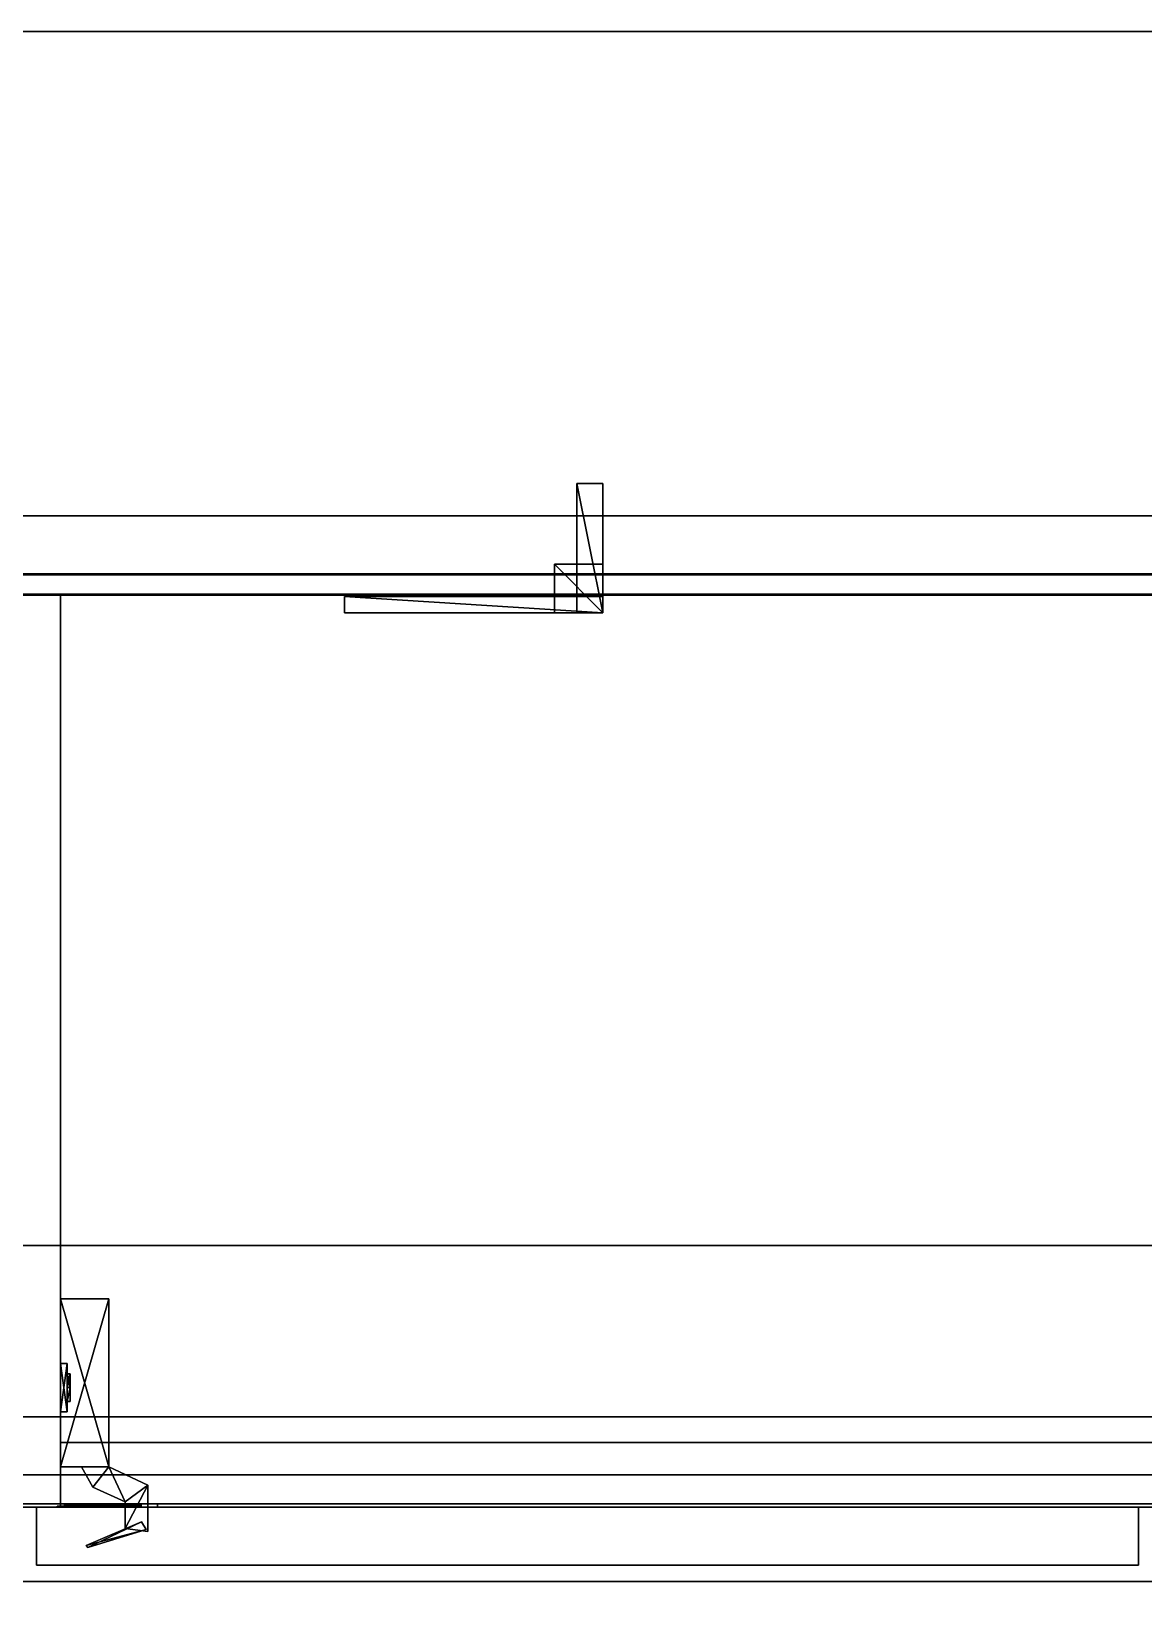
# Model space of a CAD drawing. Extents: x 0 to 5234, y -4951 to 0.
# Drawn here: x 878 to 1222.5, y -488.1 to 0 of the extents above; entities that cross this region are included whole.
import ezdxf

# ---------------------------------------------------------------- set-up
doc = ezdxf.new("R2010")
doc.units = 0
for name, color, linetype in [('LAYER0', 7, 'CONTINUOUS'), ('LAYER100', 7, 'CONTINUOUS'), ('LAYER101', 7, 'CONTINUOUS'), ('LAYER103', 253, 'CONTINUOUS'), ('LAYER104', 253, 'CONTINUOUS'), ('LAYER105', 253, 'CONTINUOUS'), ('LAYER39', 7, 'CONTINUOUS'), ('LAYER41', 7, 'CONTINUOUS'), ('LAYER44', 7, 'CONTINUOUS'), ('LAYER45', 7, 'CONTINUOUS'), ('LAYER65', 2, 'CONTINUOUS'), ('LAYER66', 7, 'CONTINUOUS'), ('LAYER67', 253, 'CONTINUOUS'), ('LAYER68', 253, 'CONTINUOUS'), ('LAYER69', 253, 'CONTINUOUS'), ('LAYER70', 253, 'CONTINUOUS'), ('LAYER71', 253, 'CONTINUOUS'), ('LAYER72', 253, 'CONTINUOUS'), ('LAYER73', 7, 'CONTINUOUS'), ('LAYER84', 28, 'CONTINUOUS'), ('LAYER85', 253, 'CONTINUOUS'), ('LAYER86', 28, 'CONTINUOUS'), ('LAYER87', 253, 'CONTINUOUS'), ('LAYER88', 253, 'CONTINUOUS'), ('LAYER99', 7, 'CONTINUOUS')]:
    doc.layers.add(name, color=color, linetype=linetype)

msp = doc.modelspace()

# ---------------------------------------------------------------- linework, layer by layer
at = {"layer": 'LAYER0', "invisible_edges": 1}
for points in [[(5234, 0), (0, -4951), (0, 0), (5234, 0)], [(0, 0, 5), (5234, 0), (0, 0), (0, 0, 5)], [(5234, 0), (0, 0, 5), (5234, 0, 5), (5234, 0)], [(5234, -4951, 5), (0, 0, 5), (0, -4951, 5), (5234, -4951, 5)], [(0, 0, 5), (5234, -4951, 5), (5234, 0, 5), (0, 0, 5)], [(0, -4951), (5234, 0), (5234, -4951), (0, -4951)]]:
    msp.add_3dface(points, dxfattribs=at)
at = {"layer": 'LAYER100', "invisible_edges": 1}
for points in [[(1916, -168.2998, 844.5), (194, -174.2998, 844.5), (1916, -174.2998, 844.5), (1916, -168.2998, 844.5)], [(194, -174.2998, 844.5), (1916, -168.2998, 844.5), (194, -168.2998, 844.5), (194, -174.2998, 844.5)], [(194, -168.2998, 110), (1916, -174.2998, 110), (194, -174.2998, 110), (194, -168.2998, 110)], [(1916, -174.2998, 110), (194, -168.2998, 110), (1916, -168.2998, 110), (1916, -174.2998, 110)], [(1916, -168.2998, 844.5), (194, -168.2998, 110), (194, -168.2998, 844.5), (1916, -168.2998, 844.5)], [(194, -168.2998, 110), (1916, -168.2998, 844.5), (1916, -168.2998, 110), (194, -168.2998, 110)], [(1916, -174.2998, 110), (194, -174.2998, 844.5), (194, -174.2998, 110), (1916, -174.2998, 110)], [(194, -174.2998, 844.5), (1916, -174.2998, 110), (1916, -174.2998, 844.5), (194, -174.2998, 844.5)]]:
    msp.add_3dface(points, dxfattribs=at)
at = {"layer": 'LAYER101', "invisible_edges": 1}
for points in [[(1912, -150, 845), (198, -150, 725), (198, -150, 845), (1912, -150, 845)], [(198, -150, 725), (1912, -150, 845), (1912, -150, 725), (198, -150, 725)], [(1912, -168, 725), (198, -150, 725), (1912, -150, 725), (1912, -168, 725)], [(198, -150, 725), (1912, -168, 725), (198, -168, 725), (198, -150, 725)], [(198, -168, 845), (1912, -150, 845), (198, -150, 845), (198, -168, 845)], [(1912, -150, 845), (198, -168, 845), (1912, -168, 845), (1912, -150, 845)], [(1912, -168, 725), (198, -168, 845), (198, -168, 725), (1912, -168, 725)], [(198, -168, 845), (1912, -168, 725), (1912, -168, 845), (198, -168, 845)]]:
    msp.add_3dface(points, dxfattribs=at)
at = {"layer": 'LAYER103', "invisible_edges": 1}
for points in [[(2850, -150, 845), (150, -480, 845), (150, -150, 845), (2850, -150, 845)], [(150, -480, 845), (2850, -150, 845), (2850, -480, 845), (150, -480, 845)], [(150, -150, 863), (2850, -150, 845), (150, -150, 845), (150, -150, 863)], [(2850, -150, 845), (150, -150, 863), (2850, -150, 863), (2850, -150, 845)], [(2850, -480, 863), (150, -150, 863), (150, -480, 863), (2850, -480, 863)], [(150, -150, 863), (2850, -480, 863), (2850, -150, 863), (150, -150, 863)], [(2850, -480, 863), (150, -480, 845), (2850, -480, 845), (2850, -480, 863)], [(150, -480, 845), (2850, -480, 863), (150, -480, 863), (150, -480, 845)]]:
    msp.add_3dface(points, dxfattribs=at)
at = {"layer": 'LAYER104', "invisible_edges": 1}
for points in [[(150, -150, 863), (2850, -150, 933), (2850, -150, 863), (150, -150, 863)], [(2850, -150, 933), (150, -150, 863), (150, -150, 933), (2850, -150, 933)], [(150, -168, 933), (2850, -150, 933), (150, -150, 933), (150, -168, 933)], [(2850, -150, 933), (150, -168, 933), (2850, -168, 933), (2850, -150, 933)], [(2850, -168, 863), (150, -150, 863), (2850, -150, 863), (2850, -168, 863)], [(150, -150, 863), (2850, -168, 863), (150, -168, 863), (150, -150, 863)], [(150, -168, 933), (2850, -168, 863), (2850, -168, 933), (150, -168, 933)], [(2850, -168, 863), (150, -168, 933), (150, -168, 863), (2850, -168, 863)]]:
    msp.add_3dface(points, dxfattribs=at)
at = {"layer": 'LAYER105', "invisible_edges": 1}
for points in [[(120, -429, 5), (1920, -429, 95), (1920, -429, 5), (120, -429, 5)], [(1920, -429, 95), (120, -429, 5), (120, -429, 95), (1920, -429, 95)], [(120, -447, 95), (1920, -429, 95), (120, -429, 95), (120, -447, 95)], [(1920, -429, 95), (120, -447, 95), (1920, -447, 95), (1920, -429, 95)], [(1920, -447, 5), (120, -429, 5), (1920, -429, 5), (1920, -447, 5)], [(120, -429, 5), (1920, -447, 5), (120, -447, 5), (120, -429, 5)], [(120, -447, 95), (1920, -447, 5), (1920, -447, 95), (120, -447, 95)], [(1920, -447, 5), (120, -447, 95), (120, -447, 5), (1920, -447, 5)]]:
    msp.add_3dface(points, dxfattribs=at)
at = {"layer": 'LAYER39'}
for points, invisible_edges in [([(2972, 0, 5), (150, -150, 5), (0, 0, 5), (2972, 0, 5)], 1), ([(2972, 0, 2408), (2279, 0, 1974), (0, 0, 2408), (2972, 0, 2408)], 3), ([(968, 0, 1974), (0, 0, 2408), (2279, 0, 1974), (968, 0, 1974)], 3), ([(968, 0, 1101), (0, 0, 2408), (968, 0, 1974), (968, 0, 1101)], 3), ([(968, 0, 1101), (0, 0, 5), (0, 0, 2408), (968, 0, 1101)], 5), ([(0, 0, 5), (968, 0, 1101), (2972, 0, 5), (0, 0, 5)], 3), ([(150, -150, 2408), (2972, 0, 2408), (0, 0, 2408), (150, -150, 2408)], 1), ([(150, -150, 5), (2972, 0, 5), (2822, -150, 5), (150, -150, 5)], 1), ([(2972, 0, 2408), (150, -150, 2408), (2822, -150, 2408), (2972, 0, 2408)], 1), ([(2279, 0, 1101), (2972, 0, 5), (968, 0, 1101), (2279, 0, 1101)], 3), ([(150, -150, 2408), (968, -150, 1974), (2822, -150, 2408), (150, -150, 2408)], 3), ([(150, -150, 2408), (968, -150, 1101), (968, -150, 1974), (150, -150, 2408)], 5), ([(968, -150, 1101), (150, -150, 5), (2279, -150, 1101), (968, -150, 1101)], 3), ([(150, -150, 5), (968, -150, 1101), (150, -150, 2408), (150, -150, 5)], 3), ([(2822, -150, 5), (2279, -150, 1101), (150, -150, 5), (2822, -150, 5)], 3), ([(2279, -150, 1974), (2822, -150, 2408), (968, -150, 1974), (2279, -150, 1974)], 3)]:
    msp.add_3dface(points, dxfattribs=dict(at, invisible_edges=invisible_edges))
at = {"layer": 'LAYER41', "invisible_edges": 1}
for points in [[(869.006, -174.6001, 114), (887.006, -457, 114), (869.006, -457, 114), (869.006, -174.6001, 114)], [(887.006, -457, 114), (869.006, -174.6001, 114), (887.006, -174.6001, 114), (887.006, -457, 114)], [(887.006, -174.6001, 826.5), (869.006, -457, 826.5), (887.006, -457, 826.5), (887.006, -174.6001, 826.5)], [(869.006, -457, 826.5), (887.006, -174.6001, 826.5), (869.006, -174.6001, 826.5), (869.006, -457, 826.5)], [(869.006, -174.6001, 114), (887.006, -174.6001, 826.5), (887.006, -174.6001, 114), (869.006, -174.6001, 114)], [(887.006, -174.6001, 826.5), (869.006, -174.6001, 114), (869.006, -174.6001, 826.5), (887.006, -174.6001, 826.5)], [(887.006, -174.6001, 826.5), (887.006, -457, 114), (887.006, -174.6001, 114), (887.006, -174.6001, 826.5)], [(887.006, -457, 114), (887.006, -174.6001, 826.5), (887.006, -457, 826.5), (887.006, -457, 114)], [(869.006, -457, 826.5), (887.006, -457, 114), (887.006, -457, 826.5), (869.006, -457, 826.5)], [(887.006, -457, 114), (869.006, -457, 826.5), (869.006, -457, 114), (887.006, -457, 114)]]:
    msp.add_3dface(points, dxfattribs=at)
at = {"layer": 'LAYER44', "invisible_edges": 1}
for points in [[(887.002, -174.6001, 363.667), (1558.012, -437, 363.667), (1558.012, -174.6001, 363.667), (887.002, -174.6001, 363.667)], [(1558.012, -437, 363.667), (887.002, -174.6001, 363.667), (887.002, -437, 363.667), (1558.012, -437, 363.667)], [(887.002, -174.6001, 363.667), (887.002, -437, 345.667), (887.002, -437, 363.667), (887.002, -174.6001, 363.667)], [(887.002, -437, 345.667), (887.002, -174.6001, 363.667), (887.002, -174.6001, 345.667), (887.002, -437, 345.667)], [(1558.012, -174.6001, 345.667), (887.002, -174.6001, 363.667), (1558.012, -174.6001, 363.667), (1558.012, -174.6001, 345.667)], [(887.002, -174.6001, 363.667), (1558.012, -174.6001, 345.667), (887.002, -174.6001, 345.667), (887.002, -174.6001, 363.667)], [(887.002, -437, 345.667), (1558.012, -174.6001, 345.667), (1558.012, -437, 345.667), (887.002, -437, 345.667)], [(1558.012, -174.6001, 345.667), (887.002, -437, 345.667), (887.002, -174.6001, 345.667), (1558.012, -174.6001, 345.667)], [(887.002, -437, 345.667), (1558.012, -437, 363.667), (887.002, -437, 363.667), (887.002, -437, 345.667)], [(1558.012, -437, 363.667), (887.002, -437, 345.667), (1558.012, -437, 345.667), (1558.012, -437, 363.667)]]:
    msp.add_3dface(points, dxfattribs=at)
at = {"layer": 'LAYER45', "invisible_edges": 1}
for points in [[(887.002, -174.6001, 613.334), (1558.012, -437, 613.334), (1558.012, -174.6001, 613.334), (887.002, -174.6001, 613.334)], [(1558.012, -437, 613.334), (887.002, -174.6001, 613.334), (887.002, -437, 613.334), (1558.012, -437, 613.334)], [(887.002, -174.6001, 613.334), (887.002, -437, 595.334), (887.002, -437, 613.334), (887.002, -174.6001, 613.334)], [(887.002, -437, 595.334), (887.002, -174.6001, 613.334), (887.002, -174.6001, 595.334), (887.002, -437, 595.334)], [(1558.012, -174.6001, 595.334), (887.002, -174.6001, 613.334), (1558.012, -174.6001, 613.334), (1558.012, -174.6001, 595.334)], [(887.002, -174.6001, 613.334), (1558.012, -174.6001, 595.334), (887.002, -174.6001, 595.334), (887.002, -174.6001, 613.334)], [(887.002, -437, 595.334), (1558.012, -174.6001, 595.334), (1558.012, -437, 595.334), (887.002, -437, 595.334)], [(1558.012, -174.6001, 595.334), (887.002, -437, 595.334), (887.002, -174.6001, 595.334), (1558.012, -174.6001, 595.334)], [(887.002, -437, 595.334), (1558.012, -437, 613.334), (887.002, -437, 613.334), (887.002, -437, 595.334)], [(1558.012, -437, 613.334), (887.002, -437, 595.334), (1558.012, -437, 595.334), (1558.012, -437, 613.334)]]:
    msp.add_3dface(points, dxfattribs=at)
at = {"layer": 'LAYER65'}
for points in [[(975, -180, 815.5), (975, -175, 792.5), (975, -180, 792.5), (975, -180, 815.5)], [(975, -175, 815.5), (975, -175, 792.5), (975, -180, 815.5), (975, -175, 815.5)], [(1055, -180, 815.5), (975, -175, 815.5), (975, -180, 815.5), (1055, -180, 815.5)], [(1055, -175, 815.5), (975, -175, 815.5), (1055, -180, 815.5), (1055, -175, 815.5)], [(975, -175, 792.5), (1055, -180, 792.5), (975, -180, 792.5), (975, -175, 792.5)], [(1055, -175, 792.5), (1055, -180, 792.5), (975, -175, 792.5), (1055, -175, 792.5)], [(975, -175, 815.5), (1055, -175, 792.5), (975, -175, 792.5), (975, -175, 815.5)], [(1055, -175, 815.5), (1055, -175, 792.5), (975, -175, 815.5), (1055, -175, 815.5)], [(1055, -180, 792.5), (1055, -175, 815.5), (1055, -180, 815.5), (1055, -180, 792.5)], [(1055, -175, 792.5), (1055, -175, 815.5), (1055, -180, 792.5), (1055, -175, 792.5)], [(975, -180, 792.5), (1055, -180, 815.5), (975, -180, 815.5), (975, -180, 792.5)], [(1055, -180, 792.5), (1055, -180, 815.5), (975, -180, 792.5), (1055, -180, 792.5)]]:
    msp.add_3dface(points, dxfattribs=at)
at = {"layer": 'LAYER66', "invisible_edges": 1}
for points in [[(1055, -180, 815.5), (975, -175, 815.5), (975, -180, 815.5), (1055, -180, 815.5)], [(975, -175, 815.5), (1055, -180, 815.5), (1055, -175, 815.5), (975, -175, 815.5)], [(975, -175, 815.5), (975, -180, 792.5), (975, -180, 815.5), (975, -175, 815.5)], [(975, -180, 792.5), (975, -175, 815.5), (975, -175, 792.5), (975, -180, 792.5)], [(1055, -175, 792.5), (975, -180, 792.5), (975, -175, 792.5), (1055, -175, 792.5)], [(975, -180, 792.5), (1055, -175, 792.5), (1055, -180, 792.5), (975, -180, 792.5)], [(975, -175, 815.5), (1055, -175, 792.5), (975, -175, 792.5), (975, -175, 815.5)], [(1055, -175, 792.5), (975, -175, 815.5), (1055, -175, 815.5), (1055, -175, 792.5)], [(1055, -175, 792.5), (1055, -180, 815.5), (1055, -180, 792.5), (1055, -175, 792.5)], [(1055, -180, 815.5), (1055, -175, 792.5), (1055, -175, 815.5), (1055, -180, 815.5)], [(1055, -180, 815.5), (975, -180, 792.5), (1055, -180, 792.5), (1055, -180, 815.5)], [(975, -180, 792.5), (1055, -180, 815.5), (975, -180, 815.5), (975, -180, 792.5)]]:
    msp.add_3dface(points, dxfattribs=at)
at = {"layer": 'LAYER67'}
for points in [[(1040, -180, 815.5), (1040, -165, 800.5), (1040, -180, 800.5), (1040, -180, 815.5)], [(1040, -165, 815.5), (1040, -165, 800.5), (1040, -180, 815.5), (1040, -165, 815.5)], [(1055, -180, 815.5), (1040, -165, 815.5), (1040, -180, 815.5), (1055, -180, 815.5)], [(1055, -165, 815.5), (1040, -165, 815.5), (1055, -180, 815.5), (1055, -165, 815.5)], [(1040, -165, 800.5), (1055, -180, 800.5), (1040, -180, 800.5), (1040, -165, 800.5)], [(1055, -165, 800.5), (1055, -180, 800.5), (1040, -165, 800.5), (1055, -165, 800.5)], [(1040, -165, 815.5), (1055, -165, 800.5), (1040, -165, 800.5), (1040, -165, 815.5)], [(1055, -165, 815.5), (1055, -165, 800.5), (1040, -165, 815.5), (1055, -165, 815.5)], [(1055, -180, 800.5), (1055, -165, 815.5), (1055, -180, 815.5), (1055, -180, 800.5)], [(1055, -165, 800.5), (1055, -165, 815.5), (1055, -180, 800.5), (1055, -165, 800.5)], [(1040, -180, 800.5), (1055, -180, 815.5), (1040, -180, 815.5), (1040, -180, 800.5)], [(1055, -180, 800.5), (1055, -180, 815.5), (1040, -180, 800.5), (1055, -180, 800.5)]]:
    msp.add_3dface(points, dxfattribs=at)
at = {"layer": 'LAYER68'}
for points in [[(1040, -180, 815.5), (1040, -165, 800.5), (1040, -180, 800.5), (1040, -180, 815.5)], [(1040, -165, 815.5), (1040, -165, 800.5), (1040, -180, 815.5), (1040, -165, 815.5)], [(1055, -180, 815.5), (1040, -165, 815.5), (1040, -180, 815.5), (1055, -180, 815.5)], [(1055, -165, 815.5), (1040, -165, 815.5), (1055, -180, 815.5), (1055, -165, 815.5)], [(1040, -165, 800.5), (1055, -180, 800.5), (1040, -180, 800.5), (1040, -165, 800.5)], [(1055, -165, 800.5), (1055, -180, 800.5), (1040, -165, 800.5), (1055, -165, 800.5)], [(1040, -165, 815.5), (1055, -165, 800.5), (1040, -165, 800.5), (1040, -165, 815.5)], [(1055, -165, 815.5), (1055, -165, 800.5), (1040, -165, 815.5), (1055, -165, 815.5)], [(1055, -180, 800.5), (1055, -165, 815.5), (1055, -180, 815.5), (1055, -180, 800.5)], [(1055, -165, 800.5), (1055, -165, 815.5), (1055, -180, 800.5), (1055, -165, 800.5)], [(1040, -180, 800.5), (1055, -180, 815.5), (1040, -180, 815.5), (1040, -180, 800.5)], [(1055, -180, 800.5), (1055, -180, 815.5), (1040, -180, 800.5), (1055, -180, 800.5)]]:
    msp.add_3dface(points, dxfattribs=at)
at = {"layer": 'LAYER69'}
for points in [[(1040, -180, 815.5), (1040, -165, 800.5), (1040, -180, 800.5), (1040, -180, 815.5)], [(1040, -165, 815.5), (1040, -165, 800.5), (1040, -180, 815.5), (1040, -165, 815.5)], [(1055, -180, 815.5), (1040, -165, 815.5), (1040, -180, 815.5), (1055, -180, 815.5)], [(1055, -165, 815.5), (1040, -165, 815.5), (1055, -180, 815.5), (1055, -165, 815.5)], [(1040, -165, 800.5), (1055, -180, 800.5), (1040, -180, 800.5), (1040, -165, 800.5)], [(1055, -165, 800.5), (1055, -180, 800.5), (1040, -165, 800.5), (1055, -165, 800.5)], [(1040, -165, 815.5), (1055, -165, 800.5), (1040, -165, 800.5), (1040, -165, 815.5)], [(1055, -165, 815.5), (1055, -165, 800.5), (1040, -165, 815.5), (1055, -165, 815.5)], [(1055, -180, 800.5), (1055, -165, 815.5), (1055, -180, 815.5), (1055, -180, 800.5)], [(1055, -165, 800.5), (1055, -165, 815.5), (1055, -180, 800.5), (1055, -165, 800.5)], [(1040, -180, 800.5), (1055, -180, 815.5), (1040, -180, 815.5), (1040, -180, 800.5)], [(1055, -180, 800.5), (1055, -180, 815.5), (1040, -180, 800.5), (1055, -180, 800.5)]]:
    msp.add_3dface(points, dxfattribs=at)
at = {"layer": 'LAYER70'}
for points in [[(1040, -180, 815.5), (1040, -165, 800.5), (1040, -180, 800.5), (1040, -180, 815.5)], [(1040, -165, 815.5), (1040, -165, 800.5), (1040, -180, 815.5), (1040, -165, 815.5)], [(1055, -180, 815.5), (1040, -165, 815.5), (1040, -180, 815.5), (1055, -180, 815.5)], [(1055, -165, 815.5), (1040, -165, 815.5), (1055, -180, 815.5), (1055, -165, 815.5)], [(1040, -165, 800.5), (1055, -180, 800.5), (1040, -180, 800.5), (1040, -165, 800.5)], [(1055, -165, 800.5), (1055, -180, 800.5), (1040, -165, 800.5), (1055, -165, 800.5)], [(1040, -165, 815.5), (1055, -165, 800.5), (1040, -165, 800.5), (1040, -165, 815.5)], [(1055, -165, 815.5), (1055, -165, 800.5), (1040, -165, 815.5), (1055, -165, 815.5)], [(1055, -180, 800.5), (1055, -165, 815.5), (1055, -180, 815.5), (1055, -180, 800.5)], [(1055, -165, 800.5), (1055, -165, 815.5), (1055, -180, 800.5), (1055, -165, 800.5)], [(1040, -180, 800.5), (1055, -180, 815.5), (1040, -180, 815.5), (1040, -180, 800.5)], [(1055, -180, 800.5), (1055, -180, 815.5), (1040, -180, 800.5), (1055, -180, 800.5)]]:
    msp.add_3dface(points, dxfattribs=at)
at = {"layer": 'LAYER71'}
for points in [[(1047, -180, 815.5), (1047, -140, 807.5), (1047, -180, 807.5), (1047, -180, 815.5)], [(1047, -140, 815.5), (1047, -140, 807.5), (1047, -180, 815.5), (1047, -140, 815.5)], [(1055, -180, 815.5), (1047, -140, 815.5), (1047, -180, 815.5), (1055, -180, 815.5)], [(1055, -140, 815.5), (1047, -140, 815.5), (1055, -180, 815.5), (1055, -140, 815.5)], [(1047, -140, 807.5), (1055, -180, 807.5), (1047, -180, 807.5), (1047, -140, 807.5)], [(1055, -140, 807.5), (1055, -180, 807.5), (1047, -140, 807.5), (1055, -140, 807.5)], [(1047, -140, 815.5), (1055, -140, 807.5), (1047, -140, 807.5), (1047, -140, 815.5)], [(1055, -140, 815.5), (1055, -140, 807.5), (1047, -140, 815.5), (1055, -140, 815.5)], [(1055, -180, 807.5), (1055, -140, 815.5), (1055, -180, 815.5), (1055, -180, 807.5)], [(1055, -140, 807.5), (1055, -140, 815.5), (1055, -180, 807.5), (1055, -140, 807.5)], [(1047, -180, 807.5), (1055, -180, 815.5), (1047, -180, 815.5), (1047, -180, 807.5)], [(1055, -180, 807.5), (1055, -180, 815.5), (1047, -180, 807.5), (1055, -180, 807.5)]]:
    msp.add_3dface(points, dxfattribs=at)
at = {"layer": 'LAYER72'}
for points in [[(975, -180, 815.5), (975, -175, 799.5), (975, -180, 799.5), (975, -180, 815.5)], [(975, -175, 815.5), (975, -175, 799.5), (975, -180, 815.5), (975, -175, 815.5)], [(1055, -180, 815.5), (975, -175, 815.5), (975, -180, 815.5), (1055, -180, 815.5)], [(1055, -175, 815.5), (975, -175, 815.5), (1055, -180, 815.5), (1055, -175, 815.5)], [(975, -175, 799.5), (1055, -180, 799.5), (975, -180, 799.5), (975, -175, 799.5)], [(1055, -175, 799.5), (1055, -180, 799.5), (975, -175, 799.5), (1055, -175, 799.5)], [(975, -175, 815.5), (1055, -175, 799.5), (975, -175, 799.5), (975, -175, 815.5)], [(1055, -175, 815.5), (1055, -175, 799.5), (975, -175, 815.5), (1055, -175, 815.5)], [(1055, -180, 799.5), (1055, -175, 815.5), (1055, -180, 815.5), (1055, -180, 799.5)], [(1055, -175, 799.5), (1055, -175, 815.5), (1055, -180, 799.5), (1055, -175, 799.5)], [(975, -180, 799.5), (1055, -180, 815.5), (975, -180, 815.5), (975, -180, 799.5)], [(1055, -180, 799.5), (1055, -180, 815.5), (975, -180, 799.5), (1055, -180, 799.5)]]:
    msp.add_3dface(points, dxfattribs=at)
at = {"layer": 'LAYER73', "invisible_edges": 1}
for points in [[(1912, -150, 96), (198, -457, 96), (198, -150, 96), (1912, -150, 96)], [(198, -457, 96), (1912, -150, 96), (1912, -457, 96), (198, -457, 96)], [(198, -150, 114), (1912, -150, 96), (198, -150, 96), (198, -150, 114)], [(1912, -150, 96), (198, -150, 114), (1912, -150, 114), (1912, -150, 96)], [(1912, -457, 114), (198, -150, 114), (198, -457, 114), (1912, -457, 114)], [(198, -150, 114), (1912, -457, 114), (1912, -150, 114), (198, -150, 114)], [(1912, -457, 114), (198, -457, 96), (1912, -457, 96), (1912, -457, 114)], [(198, -457, 96), (1912, -457, 114), (198, -457, 114), (198, -457, 96)]]:
    msp.add_3dface(points, dxfattribs=at)
at = {"layer": 'LAYER84'}
for points, invisible_edges in [([(886.9952, -456.75, 193.0251), (886.0057, -456.75, 198), (888.0057, -456.75, 198), (888.0057, -456.75, 192.5)], 10), ([(886.0057, -456.75, 198), (886.9952, -456.75, 202.9749), (888.0057, -456.75, 203.5), (888.0057, -456.75, 198)], 10), ([(889.8133, -456.75, 188.8076), (886.9952, -456.75, 193.0251), (888.0057, -456.75, 192.5), (891.5057, -456.75, 192.5)], 10), ([(886.9952, -456.75, 202.9749), (889.8133, -456.75, 207.1924), (891.5057, -456.75, 203.5), (888.0057, -456.75, 203.5)], 10), ([(888.0057, -456.5, 203.5), (888.0057, -456.5, 192.5), (895.0057, -456.5, 192.5), (894.7961, -456.5, 203.3167)], 4), ([(894.0308, -456.75, 185.9896), (889.8133, -456.75, 188.8076), (891.5057, -456.75, 192.5), (895.0057, -456.75, 192.5)], 10), ([(889.8133, -456.75, 207.1924), (894.0308, -456.75, 210.0104), (895.0057, -456.75, 203.5), (891.5057, -456.75, 203.5)], 10), ([(899.0057, -456.75, 185), (894.0308, -456.75, 185.9896), (895.0057, -456.75, 192.5), (899.0057, -456.75, 189)], 2), ([(894.0308, -456.75, 210.0104), (899.0057, -456.75, 211), (899.0057, -456.75, 207), (895.0057, -456.75, 203.5)], 8), ([(894.7961, -456.5, 203.3167), (895.0057, -456.5, 192.5), (899.0057, -456.5, 189), (899.0057, -456.5, 207)], 5), ([(917.0057, -456, 177), (912.0057, -456, 189), (899.0057, -456, 189), (899.0057, -456, 177)], 1), ([(917.0057, -456, 219), (912.0057, -456, 207), (899.0057, -456, 207), (899.0057, -456, 219)], 1), ([(899.0057, -456.5, 207), (899.0057, -456.5, 189), (912.0057, -456.5, 189), (912.0057, -456.5, 207)], 1), ([(917.0057, -456, 219), (917.0057, -456, 177), (912.0057, -456, 189), (912.0057, -456, 207)], 10)]:
    msp.add_3dface(points, dxfattribs=dict(at, invisible_edges=invisible_edges))
for points in [[(917.0057, -456, 177), (899.0057, -456, 177), (899.0057, -456, 177), (917.0057, -456, 177)], [(917.0057, -456, 219), (899.0057, -456, 219), (899.0057, -456, 219), (917.0057, -456, 219)], [(912.0057, -456, 189), (912.0057, -457, 189), (899.0057, -457, 189), (899.0057, -456, 189)], [(899.0057, -456, 189), (899.0057, -457, 189), (899.0057, -457, 177), (899.0057, -456, 177)], [(899.0057, -456, 177), (899.0057, -457, 177), (917.0057, -457, 177), (917.0057, -456, 177)], [(912.0057, -456, 207), (912.0057, -457, 207), (899.0057, -457, 207), (899.0057, -456, 207)], [(899.0057, -456, 207), (899.0057, -457, 207), (899.0057, -457, 219), (899.0057, -456, 219)], [(899.0057, -456, 219), (899.0057, -457, 219), (917.0057, -457, 219), (917.0057, -456, 219)], [(899.0057, -457, 189), (899.0057, -457, 177), (899.0057, -457, 189)], [(899.0057, -457, 207), (899.0057, -457, 219), (899.0057, -457, 207)], [(917.0057, -457, 177), (899.0057, -457, 177), (899.0057, -457, 219), (917.0057, -457, 219)], [(912.0057, -456, 189), (912.0057, -457, 189), (912.0057, -457, 207), (912.0057, -456, 207)], [(912.0057, -457, 189), (912.0057, -457, 207), (912.0057, -457, 189)], [(917.0057, -456, 219), (917.0057, -457, 219), (917.0057, -456, 219)], [(917.0057, -457, 177), (917.0057, -457, 219), (917.0057, -456, 219), (917.0057, -456, 177)]]:
    msp.add_3dface(points, dxfattribs=at)
at = {"layer": 'LAYER85'}
for points in [[(887.0061, -392.5, 191.2174), (902.0061, -444.5, 191.2174), (887.0061, -444.5, 191.2174), (887.0061, -392.5, 191.2174)], [(902.0061, -392.5, 191.2174), (902.0061, -444.5, 191.2174), (887.0061, -392.5, 191.2174), (902.0061, -392.5, 191.2174)], [(887.0061, -392.5, 204.7826), (902.0061, -392.5, 191.2174), (887.0061, -392.5, 191.2174), (887.0061, -392.5, 204.7826)], [(902.0061, -392.5, 204.7826), (902.0061, -392.5, 191.2174), (887.0061, -392.5, 204.7826), (902.0061, -392.5, 204.7826)], [(887.0061, -444.5, 204.7826), (902.0061, -392.5, 204.7826), (887.0061, -392.5, 204.7826), (887.0061, -444.5, 204.7826)], [(902.0061, -444.5, 204.7826), (902.0061, -392.5, 204.7826), (887.0061, -444.5, 204.7826), (902.0061, -444.5, 204.7826)], [(902.0061, -392.5, 191.2174), (902.0061, -444.5, 204.7826), (902.0061, -444.5, 191.2174), (902.0061, -392.5, 191.2174)], [(902.0061, -392.5, 204.7826), (902.0061, -444.5, 204.7826), (902.0061, -392.5, 191.2174), (902.0061, -392.5, 204.7826)], [(887.0061, -412.5, 224), (887.0061, -427.5, 224), (889.0061, -427.5, 224), (887.0061, -412.5, 224)], [(889.0061, -412.5, 224), (887.0061, -412.5, 224), (889.0061, -427.5, 224), (889.0061, -412.5, 224)], [(887.0061, -412.5, 172), (887.0061, -412.5, 224), (889.0061, -412.5, 224), (887.0061, -412.5, 172)], [(889.0061, -412.5, 172), (887.0061, -412.5, 172), (889.0061, -412.5, 224), (889.0061, -412.5, 172)], [(887.0061, -427.5, 172), (887.0061, -412.5, 172), (889.0061, -412.5, 172), (887.0061, -427.5, 172)], [(889.0061, -427.5, 172), (887.0061, -427.5, 172), (889.0061, -412.5, 172), (889.0061, -427.5, 172)], [(889.0061, -412.5, 224), (889.0061, -427.5, 224), (889.0061, -427.5, 172), (889.0061, -412.5, 224)], [(889.0061, -412.5, 172), (889.0061, -412.5, 224), (889.0061, -427.5, 172), (889.0061, -412.5, 172)], [(889.0061, -420, 211.2939), (890.0061, -415.7598, 216.087), (890.0061, -420, 211.2939), (889.0061, -420, 211.2939)], [(889.0061, -415.7598, 216.087), (890.0061, -415.7598, 216.087), (889.0061, -420, 211.2939), (889.0061, -415.7598, 216.087)], [(889.0061, -415.7598, 216.087), (890.0061, -420, 220.88), (890.0061, -415.7598, 216.087), (889.0061, -415.7598, 216.087)], [(889.0061, -420, 220.88), (890.0061, -420, 220.88), (889.0061, -415.7598, 216.087), (889.0061, -420, 220.88)], [(889.0061, -420, 211.2939), (889.0061, -415.7598, 216.087), (889.0061, -420, 220.88), (889.0061, -420, 211.2939)], [(889.0061, -420, 175.12), (890.0061, -415.7598, 179.913), (890.0061, -420, 175.12), (889.0061, -420, 175.12)], [(889.0061, -415.7598, 179.913), (890.0061, -415.7598, 179.913), (889.0061, -420, 175.12), (889.0061, -415.7598, 179.913)], [(889.0061, -415.7598, 179.913), (890.0061, -420, 184.7061), (890.0061, -415.7598, 179.913), (889.0061, -415.7598, 179.913)], [(889.0061, -420, 184.7061), (890.0061, -420, 184.7061), (889.0061, -415.7598, 179.913), (889.0061, -420, 184.7061)], [(889.0061, -420, 175.12), (889.0061, -415.7598, 179.913), (889.0061, -420, 184.7061), (889.0061, -420, 175.12)], [(890.0061, -424.2402, 216.087), (890.0061, -415.7598, 216.087), (890.0061, -420, 220.88), (890.0061, -424.2402, 216.087)], [(890.0061, -420, 211.2939), (890.0061, -415.7598, 216.087), (890.0061, -424.2402, 216.087), (890.0061, -420, 211.2939)], [(890.0061, -424.2402, 179.913), (890.0061, -415.7598, 179.913), (890.0061, -420, 184.7061), (890.0061, -424.2402, 179.913)], [(890.0061, -420, 175.12), (890.0061, -415.7598, 179.913), (890.0061, -424.2402, 179.913), (890.0061, -420, 175.12)], [(889.0061, -424.2402, 216.087), (890.0061, -420, 211.2939), (890.0061, -424.2402, 216.087), (889.0061, -424.2402, 216.087)], [(889.0061, -420, 211.2939), (890.0061, -420, 211.2939), (889.0061, -424.2402, 216.087), (889.0061, -420, 211.2939)], [(889.0061, -424.2402, 216.087), (889.0061, -420, 211.2939), (889.0061, -420, 220.88), (889.0061, -424.2402, 216.087)], [(889.0061, -424.2402, 216.087), (890.0061, -420, 220.88), (889.0061, -420, 220.88), (889.0061, -424.2402, 216.087)], [(890.0061, -424.2402, 216.087), (890.0061, -420, 220.88), (889.0061, -424.2402, 216.087), (890.0061, -424.2402, 216.087)], [(889.0061, -424.2402, 179.913), (890.0061, -420, 175.12), (890.0061, -424.2402, 179.913), (889.0061, -424.2402, 179.913)], [(889.0061, -420, 175.12), (890.0061, -420, 175.12), (889.0061, -424.2402, 179.913), (889.0061, -420, 175.12)], [(889.0061, -424.2402, 179.913), (889.0061, -420, 175.12), (889.0061, -420, 184.7061), (889.0061, -424.2402, 179.913)], [(889.0061, -424.2402, 179.913), (890.0061, -420, 184.7061), (889.0061, -420, 184.7061), (889.0061, -424.2402, 179.913)], [(890.0061, -424.2402, 179.913), (890.0061, -420, 184.7061), (889.0061, -424.2402, 179.913), (890.0061, -424.2402, 179.913)], [(889.0061, -427.5, 224), (887.0061, -427.5, 224), (887.0061, -427.5, 172), (889.0061, -427.5, 224)], [(889.0061, -427.5, 172), (889.0061, -427.5, 224), (887.0061, -427.5, 172), (889.0061, -427.5, 172)], [(893.5061, -444.5, 204.7826), (897.0461, -450.8398, 204.7826), (902.0061, -444.5, 204.7826), (893.5061, -444.5, 204.7826)], [(893.5061, -444.5, 191.2174), (902.0061, -444.5, 191.2174), (897.0461, -450.8398, 191.2174), (893.5061, -444.5, 191.2174)], [(907.0061, -455.3799, 204.7826), (902.0061, -444.5, 204.7826), (897.0461, -450.8398, 204.7826), (907.0061, -455.3799, 204.7826)], [(907.0061, -455.3799, 191.2174), (897.0461, -450.8398, 191.2174), (902.0061, -444.5, 191.2174), (907.0061, -455.3799, 191.2174)], [(914.0061, -450.23, 204.7826), (902.0061, -444.5, 204.7826), (907.0061, -455.3799, 204.7826), (914.0061, -450.23, 204.7826)], [(902.0061, -444.5, 191.2174), (914.0061, -450.23, 204.7826), (914.0061, -450.23, 191.2174), (902.0061, -444.5, 191.2174)], [(902.0061, -444.5, 204.7826), (914.0061, -450.23, 204.7826), (902.0061, -444.5, 191.2174), (902.0061, -444.5, 204.7826)], [(914.0061, -450.23, 191.2174), (907.0061, -455.3799, 191.2174), (902.0061, -444.5, 191.2174), (914.0061, -450.23, 191.2174)], [(907.0061, -463.6001, 204.7826), (914.0061, -464.6001, 204.7826), (914.0061, -450.23, 204.7826), (907.0061, -463.6001, 204.7826)], [(907.0061, -455.3799, 204.7826), (907.0061, -463.6001, 204.7826), (914.0061, -450.23, 204.7826), (907.0061, -455.3799, 204.7826)], [(907.0061, -463.6001, 191.2174), (914.0061, -450.23, 191.2174), (914.0061, -464.6001, 191.2174), (907.0061, -463.6001, 191.2174)], [(907.0061, -455.3799, 191.2174), (914.0061, -450.23, 191.2174), (907.0061, -463.6001, 191.2174), (907.0061, -455.3799, 191.2174)], [(914.0061, -464.6001, 191.2174), (914.0061, -450.23, 191.2174), (914.0061, -450.23, 204.7826), (914.0061, -464.6001, 191.2174)], [(914.0061, -464.6001, 204.7826), (914.0061, -464.6001, 191.2174), (914.0061, -450.23, 204.7826), (914.0061, -464.6001, 204.7826)], [(912.0761, -461.5801, 192.3478), (895.4161, -469.5, 192.3478), (894.9161, -468.9199, 192.3478), (912.0761, -461.5801, 192.3478)], [(894.9161, -468.9199, 203.6522), (913.5761, -463.96, 203.6522), (912.0761, -461.5801, 203.6522), (894.9161, -468.9199, 203.6522)], [(913.5761, -463.96, 192.3478), (895.4161, -469.5, 192.3478), (912.0761, -461.5801, 192.3478), (913.5761, -463.96, 192.3478)], [(895.4161, -469.5, 203.6522), (913.5761, -463.96, 203.6522), (894.9161, -468.9199, 203.6522), (895.4161, -469.5, 203.6522)], [(913.5761, -463.96, 192.3478), (895.4161, -469.5, 203.6522), (895.4161, -469.5, 192.3478), (913.5761, -463.96, 192.3478)], [(913.5761, -463.96, 203.6522), (895.4161, -469.5, 203.6522), (913.5761, -463.96, 192.3478), (913.5761, -463.96, 203.6522)]]:
    msp.add_3dface(points, dxfattribs=at)
at = {"layer": 'LAYER86'}
for points, invisible_edges in [([(886.9952, -456.75, 737.0251), (886.0057, -456.75, 742), (888.0057, -456.75, 742), (888.0057, -456.75, 736.5)], 10), ([(886.0057, -456.75, 742), (886.9952, -456.75, 746.9749), (888.0057, -456.75, 747.5), (888.0057, -456.75, 742)], 10), ([(889.8133, -456.75, 732.8076), (886.9952, -456.75, 737.0251), (888.0057, -456.75, 736.5), (891.5057, -456.75, 736.5)], 10), ([(886.9952, -456.75, 746.9749), (889.8133, -456.75, 751.1924), (891.5057, -456.75, 747.5), (888.0057, -456.75, 747.5)], 10), ([(888.0057, -456.5, 747.5), (888.0057, -456.5, 736.5), (895.0057, -456.5, 736.5), (894.7961, -456.5, 747.3167)], 4), ([(894.0308, -456.75, 729.9896), (889.8133, -456.75, 732.8076), (891.5057, -456.75, 736.5), (895.0057, -456.75, 736.5)], 10), ([(889.8133, -456.75, 751.1924), (894.0308, -456.75, 754.0104), (895.0057, -456.75, 747.5), (891.5057, -456.75, 747.5)], 10), ([(899.0057, -456.75, 729), (894.0308, -456.75, 729.9896), (895.0057, -456.75, 736.5), (899.0057, -456.75, 733)], 2), ([(894.0308, -456.75, 754.0104), (899.0057, -456.75, 755), (899.0057, -456.75, 751), (895.0057, -456.75, 747.5)], 8), ([(894.7961, -456.5, 747.3167), (895.0057, -456.5, 736.5), (899.0057, -456.5, 733), (899.0057, -456.5, 751)], 5), ([(917.0057, -456, 721), (912.0057, -456, 733), (899.0057, -456, 733), (899.0057, -456, 721)], 1), ([(917.0057, -456, 763), (912.0057, -456, 751), (899.0057, -456, 751), (899.0057, -456, 763)], 1), ([(899.0057, -456.5, 751), (899.0057, -456.5, 733), (912.0057, -456.5, 733), (912.0057, -456.5, 751)], 1), ([(917.0057, -456, 763), (917.0057, -456, 721), (912.0057, -456, 733), (912.0057, -456, 751)], 10)]:
    msp.add_3dface(points, dxfattribs=dict(at, invisible_edges=invisible_edges))
for points in [[(917.0057, -456, 721), (899.0057, -456, 721), (899.0057, -456, 721), (917.0057, -456, 721)], [(917.0057, -456, 763), (899.0057, -456, 763), (899.0057, -456, 763), (917.0057, -456, 763)], [(912.0057, -456, 733), (912.0057, -457, 733), (899.0057, -457, 733), (899.0057, -456, 733)], [(899.0057, -456, 733), (899.0057, -457, 733), (899.0057, -457, 721), (899.0057, -456, 721)], [(899.0057, -456, 721), (899.0057, -457, 721), (917.0057, -457, 721), (917.0057, -456, 721)], [(912.0057, -456, 751), (912.0057, -457, 751), (899.0057, -457, 751), (899.0057, -456, 751)], [(899.0057, -456, 751), (899.0057, -457, 751), (899.0057, -457, 763), (899.0057, -456, 763)], [(899.0057, -456, 763), (899.0057, -457, 763), (917.0057, -457, 763), (917.0057, -456, 763)], [(899.0057, -457, 733), (899.0057, -457, 721), (899.0057, -457, 733)], [(899.0057, -457, 751), (899.0057, -457, 763), (899.0057, -457, 751)], [(917.0057, -457, 721), (899.0057, -457, 721), (899.0057, -457, 763), (917.0057, -457, 763)], [(912.0057, -456, 733), (912.0057, -457, 733), (912.0057, -457, 751), (912.0057, -456, 751)], [(912.0057, -457, 733), (912.0057, -457, 751), (912.0057, -457, 733)], [(917.0057, -456, 763), (917.0057, -457, 763), (917.0057, -456, 763)], [(917.0057, -457, 721), (917.0057, -457, 763), (917.0057, -456, 763), (917.0057, -456, 721)]]:
    msp.add_3dface(points, dxfattribs=at)
at = {"layer": 'LAYER87'}
for points in [[(887.0061, -392.5, 735.2174), (902.0061, -444.5, 735.2174), (887.0061, -444.5, 735.2174), (887.0061, -392.5, 735.2174)], [(902.0061, -392.5, 735.2174), (902.0061, -444.5, 735.2174), (887.0061, -392.5, 735.2174), (902.0061, -392.5, 735.2174)], [(887.0061, -392.5, 748.7826), (902.0061, -392.5, 735.2174), (887.0061, -392.5, 735.2174), (887.0061, -392.5, 748.7826)], [(902.0061, -392.5, 748.7826), (902.0061, -392.5, 735.2174), (887.0061, -392.5, 748.7826), (902.0061, -392.5, 748.7826)], [(887.0061, -444.5, 748.7826), (902.0061, -392.5, 748.7826), (887.0061, -392.5, 748.7826), (887.0061, -444.5, 748.7826)], [(902.0061, -444.5, 748.7826), (902.0061, -392.5, 748.7826), (887.0061, -444.5, 748.7826), (902.0061, -444.5, 748.7826)], [(902.0061, -392.5, 735.2174), (902.0061, -444.5, 748.7826), (902.0061, -444.5, 735.2174), (902.0061, -392.5, 735.2174)], [(902.0061, -392.5, 748.7826), (902.0061, -444.5, 748.7826), (902.0061, -392.5, 735.2174), (902.0061, -392.5, 748.7826)], [(887.0061, -412.5, 768), (887.0061, -427.5, 768), (889.0061, -427.5, 768), (887.0061, -412.5, 768)], [(889.0061, -412.5, 768), (887.0061, -412.5, 768), (889.0061, -427.5, 768), (889.0061, -412.5, 768)], [(887.0061, -412.5, 716), (887.0061, -412.5, 768), (889.0061, -412.5, 768), (887.0061, -412.5, 716)], [(889.0061, -412.5, 716), (887.0061, -412.5, 716), (889.0061, -412.5, 768), (889.0061, -412.5, 716)], [(887.0061, -427.5, 716), (887.0061, -412.5, 716), (889.0061, -412.5, 716), (887.0061, -427.5, 716)], [(889.0061, -427.5, 716), (887.0061, -427.5, 716), (889.0061, -412.5, 716), (889.0061, -427.5, 716)], [(889.0061, -412.5, 768), (889.0061, -427.5, 768), (889.0061, -427.5, 716), (889.0061, -412.5, 768)], [(889.0061, -412.5, 716), (889.0061, -412.5, 768), (889.0061, -427.5, 716), (889.0061, -412.5, 716)], [(889.0061, -420, 755.2939), (890.0061, -415.7598, 760.087), (890.0061, -420, 755.2939), (889.0061, -420, 755.2939)], [(889.0061, -415.7598, 760.087), (890.0061, -415.7598, 760.087), (889.0061, -420, 755.2939), (889.0061, -415.7598, 760.087)], [(889.0061, -415.7598, 760.087), (890.0061, -420, 764.88), (890.0061, -415.7598, 760.087), (889.0061, -415.7598, 760.087)], [(889.0061, -420, 764.88), (890.0061, -420, 764.88), (889.0061, -415.7598, 760.087), (889.0061, -420, 764.88)], [(889.0061, -420, 755.2939), (889.0061, -415.7598, 760.087), (889.0061, -420, 764.88), (889.0061, -420, 755.2939)], [(889.0061, -420, 719.12), (890.0061, -415.7598, 723.913), (890.0061, -420, 719.12), (889.0061, -420, 719.12)], [(889.0061, -415.7598, 723.913), (890.0061, -415.7598, 723.913), (889.0061, -420, 719.12), (889.0061, -415.7598, 723.913)], [(889.0061, -415.7598, 723.913), (890.0061, -420, 728.7061), (890.0061, -415.7598, 723.913), (889.0061, -415.7598, 723.913)], [(889.0061, -420, 728.7061), (890.0061, -420, 728.7061), (889.0061, -415.7598, 723.913), (889.0061, -420, 728.7061)], [(889.0061, -420, 719.12), (889.0061, -415.7598, 723.913), (889.0061, -420, 728.7061), (889.0061, -420, 719.12)], [(890.0061, -424.2402, 760.087), (890.0061, -415.7598, 760.087), (890.0061, -420, 764.88), (890.0061, -424.2402, 760.087)], [(890.0061, -420, 755.2939), (890.0061, -415.7598, 760.087), (890.0061, -424.2402, 760.087), (890.0061, -420, 755.2939)], [(890.0061, -424.2402, 723.913), (890.0061, -415.7598, 723.913), (890.0061, -420, 728.7061), (890.0061, -424.2402, 723.913)], [(890.0061, -420, 719.12), (890.0061, -415.7598, 723.913), (890.0061, -424.2402, 723.913), (890.0061, -420, 719.12)], [(889.0061, -424.2402, 760.087), (890.0061, -420, 755.2939), (890.0061, -424.2402, 760.087), (889.0061, -424.2402, 760.087)], [(889.0061, -420, 755.2939), (890.0061, -420, 755.2939), (889.0061, -424.2402, 760.087), (889.0061, -420, 755.2939)], [(889.0061, -424.2402, 760.087), (889.0061, -420, 755.2939), (889.0061, -420, 764.88), (889.0061, -424.2402, 760.087)], [(889.0061, -424.2402, 760.087), (890.0061, -420, 764.88), (889.0061, -420, 764.88), (889.0061, -424.2402, 760.087)], [(890.0061, -424.2402, 760.087), (890.0061, -420, 764.88), (889.0061, -424.2402, 760.087), (890.0061, -424.2402, 760.087)], [(889.0061, -424.2402, 723.913), (890.0061, -420, 719.12), (890.0061, -424.2402, 723.913), (889.0061, -424.2402, 723.913)], [(889.0061, -420, 719.12), (890.0061, -420, 719.12), (889.0061, -424.2402, 723.913), (889.0061, -420, 719.12)], [(889.0061, -424.2402, 723.913), (889.0061, -420, 719.12), (889.0061, -420, 728.7061), (889.0061, -424.2402, 723.913)], [(889.0061, -424.2402, 723.913), (890.0061, -420, 728.7061), (889.0061, -420, 728.7061), (889.0061, -424.2402, 723.913)], [(890.0061, -424.2402, 723.913), (890.0061, -420, 728.7061), (889.0061, -424.2402, 723.913), (890.0061, -424.2402, 723.913)], [(889.0061, -427.5, 768), (887.0061, -427.5, 768), (887.0061, -427.5, 716), (889.0061, -427.5, 768)], [(889.0061, -427.5, 716), (889.0061, -427.5, 768), (887.0061, -427.5, 716), (889.0061, -427.5, 716)], [(893.5061, -444.5, 748.7826), (897.0461, -450.8398, 748.7826), (902.0061, -444.5, 748.7826), (893.5061, -444.5, 748.7826)], [(893.5061, -444.5, 735.2174), (902.0061, -444.5, 735.2174), (897.0461, -450.8398, 735.2174), (893.5061, -444.5, 735.2174)], [(907.0061, -455.3799, 748.7826), (902.0061, -444.5, 748.7826), (897.0461, -450.8398, 748.7826), (907.0061, -455.3799, 748.7826)], [(907.0061, -455.3799, 735.2174), (897.0461, -450.8398, 735.2174), (902.0061, -444.5, 735.2174), (907.0061, -455.3799, 735.2174)], [(914.0061, -450.23, 748.7826), (902.0061, -444.5, 748.7826), (907.0061, -455.3799, 748.7826), (914.0061, -450.23, 748.7826)], [(902.0061, -444.5, 735.2174), (914.0061, -450.23, 748.7826), (914.0061, -450.23, 735.2174), (902.0061, -444.5, 735.2174)], [(902.0061, -444.5, 748.7826), (914.0061, -450.23, 748.7826), (902.0061, -444.5, 735.2174), (902.0061, -444.5, 748.7826)], [(914.0061, -450.23, 735.2174), (907.0061, -455.3799, 735.2174), (902.0061, -444.5, 735.2174), (914.0061, -450.23, 735.2174)], [(907.0061, -463.6001, 748.7826), (914.0061, -464.6001, 748.7826), (914.0061, -450.23, 748.7826), (907.0061, -463.6001, 748.7826)], [(907.0061, -455.3799, 748.7826), (907.0061, -463.6001, 748.7826), (914.0061, -450.23, 748.7826), (907.0061, -455.3799, 748.7826)], [(907.0061, -463.6001, 735.2174), (914.0061, -450.23, 735.2174), (914.0061, -464.6001, 735.2174), (907.0061, -463.6001, 735.2174)], [(907.0061, -455.3799, 735.2174), (914.0061, -450.23, 735.2174), (907.0061, -463.6001, 735.2174), (907.0061, -455.3799, 735.2174)], [(914.0061, -464.6001, 735.2174), (914.0061, -450.23, 735.2174), (914.0061, -450.23, 748.7826), (914.0061, -464.6001, 735.2174)], [(914.0061, -464.6001, 748.7826), (914.0061, -464.6001, 735.2174), (914.0061, -450.23, 748.7826), (914.0061, -464.6001, 748.7826)], [(912.0761, -461.5801, 736.3478), (895.4161, -469.5, 736.3478), (894.9161, -468.9199, 736.3478), (912.0761, -461.5801, 736.3478)], [(894.9161, -468.9199, 747.6522), (913.5761, -463.96, 747.6522), (912.0761, -461.5801, 747.6522), (894.9161, -468.9199, 747.6522)], [(913.5761, -463.96, 736.3478), (895.4161, -469.5, 736.3478), (912.0761, -461.5801, 736.3478), (913.5761, -463.96, 736.3478)], [(895.4161, -469.5, 747.6522), (913.5761, -463.96, 747.6522), (894.9161, -468.9199, 747.6522), (895.4161, -469.5, 747.6522)], [(913.5761, -463.96, 736.3478), (895.4161, -469.5, 747.6522), (895.4161, -469.5, 736.3478), (913.5761, -463.96, 736.3478)], [(913.5761, -463.96, 747.6522), (895.4161, -469.5, 747.6522), (913.5761, -463.96, 736.3478), (913.5761, -463.96, 747.6522)]]:
    msp.add_3dface(points, dxfattribs=at)
at = {"layer": 'LAYER88', "invisible_edges": 1}
for points in [[(1221.009, -457, 98), (879.509, -457, 842), (1221.009, -457, 842), (1221.009, -457, 98)], [(879.509, -457, 842), (1221.009, -457, 98), (879.509, -457, 98), (879.509, -457, 842)], [(1221.009, -457, 98), (879.509, -475, 98), (879.509, -457, 98), (1221.009, -457, 98)], [(879.509, -475, 98), (1221.009, -457, 98), (1221.009, -475, 98), (879.509, -475, 98)], [(879.509, -475, 98), (879.509, -457, 842), (879.509, -457, 98), (879.509, -475, 98)], [(879.509, -457, 842), (879.509, -475, 98), (879.509, -475, 842), (879.509, -457, 842)], [(1221.009, -475, 842), (879.509, -457, 842), (879.509, -475, 842), (1221.009, -475, 842)], [(879.509, -457, 842), (1221.009, -475, 842), (1221.009, -457, 842), (879.509, -457, 842)], [(1221.009, -475, 842), (1221.009, -457, 98), (1221.009, -457, 842), (1221.009, -475, 842)], [(1221.009, -457, 98), (1221.009, -475, 842), (1221.009, -475, 98), (1221.009, -457, 98)], [(879.509, -475, 98), (1221.009, -475, 842), (879.509, -475, 842), (879.509, -475, 98)], [(1221.009, -475, 842), (879.509, -475, 98), (1221.009, -475, 98), (1221.009, -475, 842)]]:
    msp.add_3dface(points, dxfattribs=at)
at = {"layer": 'LAYER99', "invisible_edges": 1}
for points in [[(1912, -376, 826.5), (198, -456, 826.5), (198, -376, 826.5), (1912, -376, 826.5)], [(198, -456, 826.5), (1912, -376, 826.5), (1912, -456, 826.5), (198, -456, 826.5)], [(198, -376, 844.5), (1912, -376, 826.5), (198, -376, 826.5), (198, -376, 844.5)], [(1912, -376, 826.5), (198, -376, 844.5), (1912, -376, 844.5), (1912, -376, 826.5)], [(1912, -456, 844.5), (198, -376, 844.5), (198, -456, 844.5), (1912, -456, 844.5)], [(198, -376, 844.5), (1912, -456, 844.5), (1912, -376, 844.5), (198, -376, 844.5)], [(1912, -456, 844.5), (198, -456, 826.5), (1912, -456, 826.5), (1912, -456, 844.5)], [(198, -456, 826.5), (1912, -456, 844.5), (198, -456, 844.5), (198, -456, 826.5)]]:
    msp.add_3dface(points, dxfattribs=at)

# ---------------------------------------------------------------- meshes
at = {"layer": 'LAYER84'}
mesh = msp.add_polymesh((2, 9), dxfattribs=at)
for k, corner in enumerate([(899.0057, -456.75, 185), (894.0308, -456.75, 185.9896), (889.8133, -456.75, 188.8076), (886.9952, -456.75, 193.0251), (886.0057, -456.75, 198), (886.9952, -456.75, 202.9749), (889.8133, -456.75, 207.1924), (894.0308, -456.75, 210.0104), (899.0057, -456.75, 211), (899.0057, -457, 185), (894.0308, -457, 185.9896), (889.8133, -457, 188.8076), (886.9952, -457, 193.0251), (886.0057, -457, 198), (886.9952, -457, 202.9749), (889.8133, -457, 207.1924), (894.0308, -457, 210.0104), (899.0057, -457, 211)]):
    mesh.set_mesh_vertex(divmod(k, 9), corner)
at = {"layer": 'LAYER86'}
mesh = msp.add_polymesh((2, 9), dxfattribs=at)
for k, corner in enumerate([(899.0057, -456.75, 729), (894.0308, -456.75, 729.9896), (889.8133, -456.75, 732.8076), (886.9952, -456.75, 737.0251), (886.0057, -456.75, 742), (886.9952, -456.75, 746.9749), (889.8133, -456.75, 751.1924), (894.0308, -456.75, 754.0104), (899.0057, -456.75, 755), (899.0057, -457, 729), (894.0308, -457, 729.9896), (889.8133, -457, 732.8076), (886.9952, -457, 737.0251), (886.0057, -457, 742), (886.9952, -457, 746.9749), (889.8133, -457, 751.1924), (894.0308, -457, 754.0104), (899.0057, -457, 755)]):
    mesh.set_mesh_vertex(divmod(k, 9), corner)

doc.saveas('drawing.dxf')
